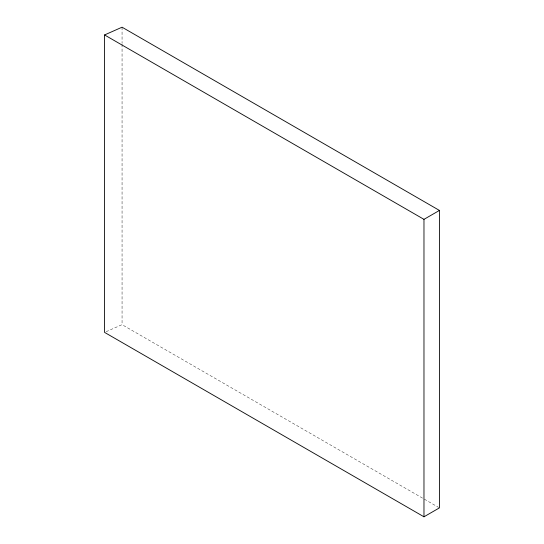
<?xml version="1.0" encoding="UTF-8"?>
<svg xmlns="http://www.w3.org/2000/svg" width="544" height="544" viewBox="0 0 544 544"><rect width="100%" height="100%" fill="white"/><g stroke="black" fill="none" stroke-linecap="round" stroke-linejoin="round"><path stroke-width="0.41" stroke-dasharray="2.72 2.04" d="M106.087 331.718L122.06 324.646L438.695 507.45M122.06 27.2L122.06 43.35M122.06 44.2L122.06 324.646"/><path stroke-width="0.82" d="M423.973 516.8L423.973 219.354L439.43 210.433L439.43 507.878L423.973 516.8L104.57 332.391L104.57 34.945L122.06 27.2L439.43 210.433M104.57 34.945L423.973 219.354"/></g></svg>
